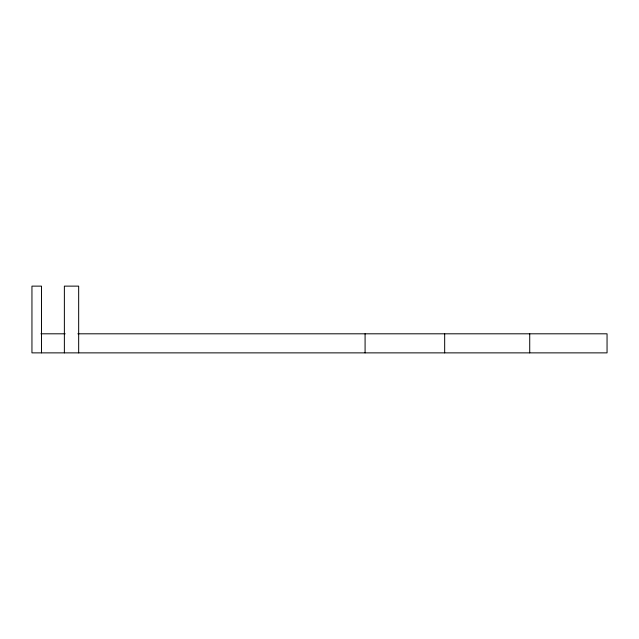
<?xml version="1.0" encoding="UTF-8"?>
<svg xmlns="http://www.w3.org/2000/svg" width="639" height="639" viewBox="0 0 639 639"><rect width="100%" height="100%" fill="white"/><g stroke="black" fill="none" stroke-linecap="round" stroke-linejoin="round"><path stroke-width="0.96" d="M40.928 333.806L65.186 333.806M77.854 333.806L607.05 333.806L607.05 352.872L31.95 352.872L31.95 286.128L41.487 286.128L41.487 352.872M529.723 333.806L529.723 352.872M444.672 333.806L444.672 352.872M365.085 333.806L365.085 352.872M78.669 352.872L78.669 286.128L64.371 286.128L64.371 352.872"/></g></svg>
